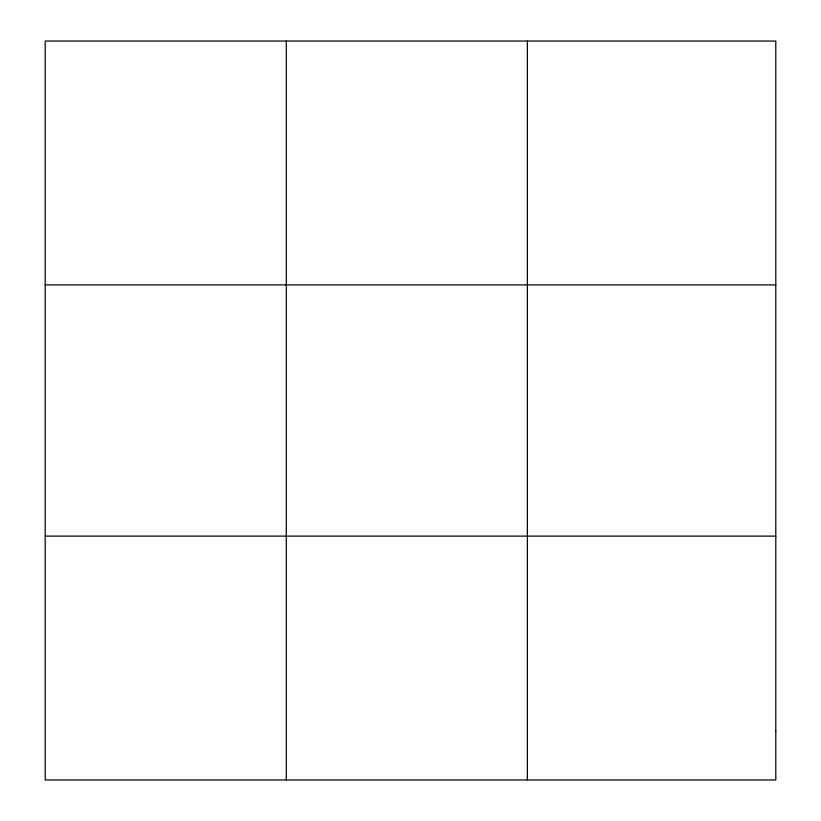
<?xml version="1.0" encoding="UTF-8"?>
<svg xmlns="http://www.w3.org/2000/svg" width="821" height="821" viewBox="0 0 821 821"><rect width="100%" height="100%" fill="white"/><g stroke="black" fill="none" stroke-linecap="round" stroke-linejoin="round"><path stroke-width="1.23" d="M286.303 41.05L286.303 779.95M527.39 41.05L527.39 779.95M45.206 284.887L775.794 284.887M45.206 536.113L775.794 536.113M775.794 731.183L775.794 779.95L45.206 779.95L45.206 41.05L775.794 41.05L775.794 731.183"/></g></svg>
